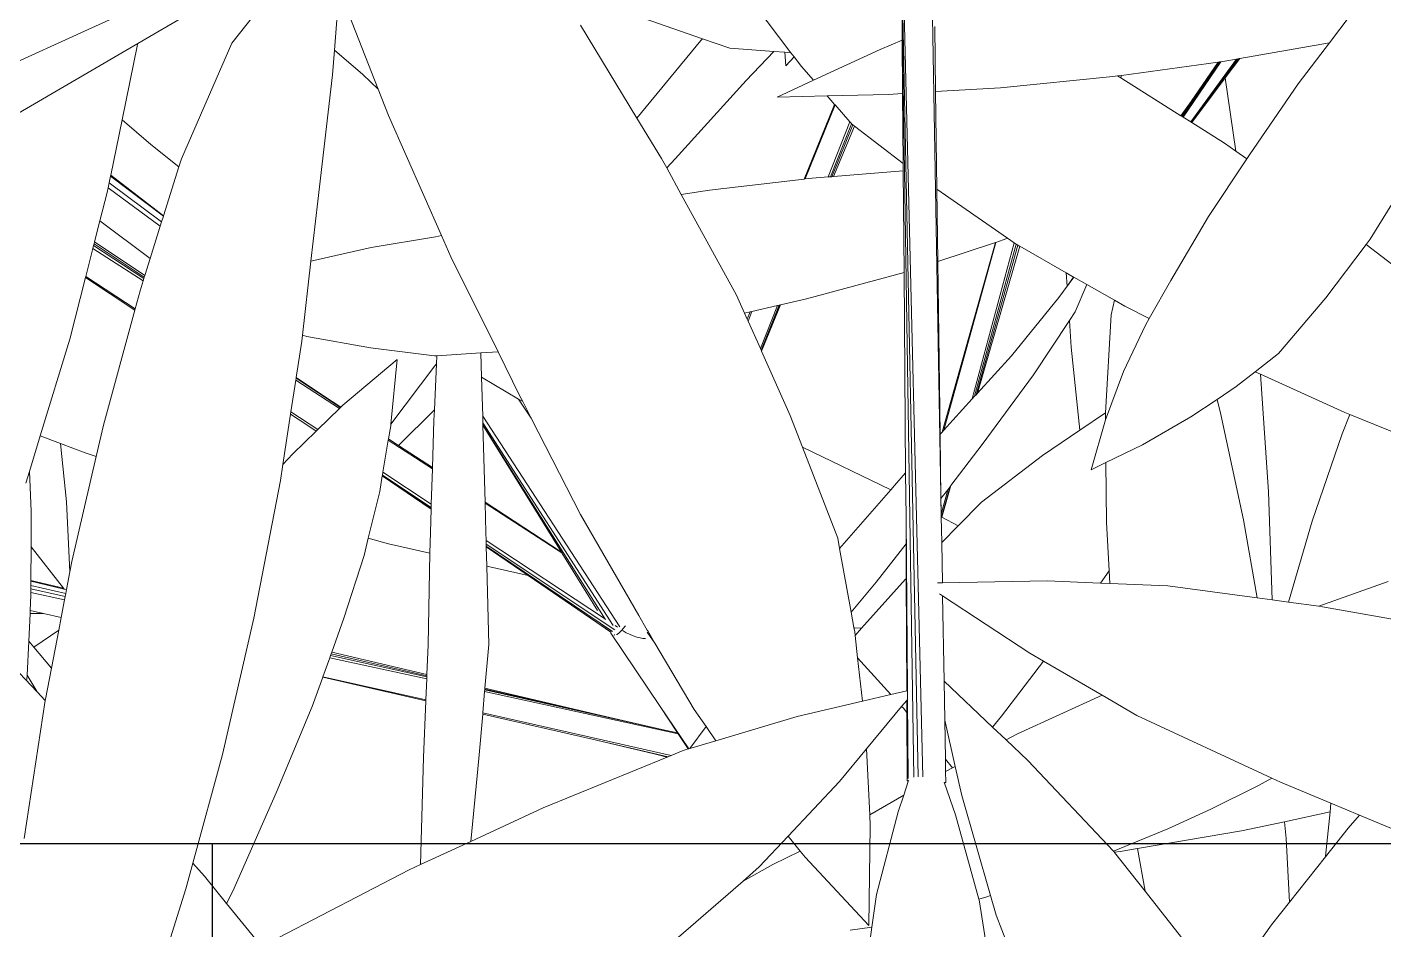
# Model space of a CAD drawing. Header units: millimetres. Extents: x 17 to 218440, y 21 to 53693.
# Drawn here: x 37501.9 to 37671.7, y 25286.7 to 25399.8 of the extents above; entities that cross this region are included whole.
import ezdxf

# ---------------------------------------------------------------- set-up
doc = ezdxf.new("R2010")
doc.units = ezdxf.units.MM
doc.header["$MEASUREMENT"] = 0
doc.layers.add('Edges', color=7, linetype='Continuous', lineweight=18)
doc.layers.add('tampak', color=7, linetype='Continuous')

# ---------------------------------------------------------------- blocks, each defined once
blk = doc.blocks.new('OUTDOOR')
at = {"layer": 'tampak', "transparency": 33554687}
h = blk.add_hatch(dxfattribs=at)
h.set_pattern_fill('CROSS', scale=400)
h.paths.add_polyline_path([(1833117.56, 62258.33), (1829017.56, 62258.33), (1829017.56, 55399.79), (1833117.56, 55399.79)])
blk.add_lwpolyline([(1829016.1, 62258.33), (1833117.56, 62258.33)])
blk = doc.blocks.new('BAMBOOPLAN')
at = {"layer": 'Edges'}
for p, q in [((3.5114, 2.3166), (3.5606, 0.2952)), ((3.5933, 0.7654), (3.5665, 2.3171)), ((3.5206, 1.8533), (3.552, 0.2951)), ((2.5866, 1.5256), (2.5162, 1.706)), ((3.5228, 1.7097), (3.5443, 0.2945)), ((3.5236, 1.6132), (3.5228, 1.7097)), ((2.0747, 1.6356), (2.1678, 1.6776)), ((2.3246, 1.6077), (2.3936, 1.695)), ((2.5084, 1.5957), (2.516, 1.6914)), ((3.2598, 1.676), (3.3246, 1.5908)), ((2.1565, 1.6072), (2.2465, 1.6598)), ((3.0484, 1.6566), (3.1667, 1.6159)), ((4.2879, 1.6087), (4.3247, 1.6572)), ((1.8998, 1.5556), (2.0747, 1.6356)), ((3.0492, 1.474), (2.9485, 1.6403)), ((3.5833, 1.5212), (3.5818, 1.6375)), ((1.9432, 1.4828), (2.1565, 1.6072)), ((2.1286, 1.471), (2.1562, 1.6058)), ((2.1562, 1.6058), (2.1565, 1.6072)), ((2.2348, 1.4011), (2.3246, 1.6077)), ((3.0492, 1.474), (3.1632, 1.6126)), ((3.1632, 1.6126), (3.1667, 1.6159)), ((3.1667, 1.6159), (3.2153, 1.5992)), ((3.4839, 1.5966), (3.5236, 1.6132)), ((3.5243, 1.5176), (3.5236, 1.6132)), ((4.1274, 1.5805), (4.2879, 1.6087)), ((4.2317, 1.5349), (4.2879, 1.6087)), ((2.5049, 1.5514), (2.5084, 1.5957)), ((2.5592, 1.5517), (2.5084, 1.5957)), ((3.2153, 1.5992), (3.2938, 1.5931)), ((3.2446, 1.5413), (3.2938, 1.5931)), ((3.2938, 1.5931), (3.3137, 1.5916)), ((3.3157, 1.5674), (3.3137, 1.5916)), ((3.3137, 1.5916), (3.3246, 1.5908)), ((3.3157, 1.5674), (3.3302, 1.5834)), ((3.3246, 1.5908), (3.3302, 1.5834)), ((3.3302, 1.5834), (3.3434, 1.5661)), ((3.3649, 1.5415), (3.4839, 1.5966)), ((4.0397, 1.4669), (4.1212, 1.5794)), ((4.0409, 1.4662), (4.1245, 1.58)), ((4.0556, 1.4849), (4.1266, 1.5804)), ((4.1008, 1.5758), (4.1212, 1.5794)), ((4.1014, 1.5458), (4.1274, 1.5805)), ((4.1212, 1.5794), (4.1245, 1.58)), ((4.1245, 1.58), (4.1266, 1.5804)), ((4.1266, 1.5804), (4.1274, 1.5805)), ((3.3434, 1.5661), (3.3649, 1.5415)), ((3.9155, 1.5503), (4.0889, 1.5742)), ((4.0915, 1.5745), (4.0244, 1.4766)), ((4.0935, 1.5748), (4.0259, 1.4757)), ((4.0401, 1.5038), (4.0889, 1.5742)), ((4.0889, 1.5742), (4.0915, 1.5745)), ((4.0915, 1.5745), (4.0935, 1.5748)), ((4.0935, 1.5748), (4.1008, 1.5758)), ((2.4786, 1.325), (2.5049, 1.5514)), ((2.5866, 1.5256), (2.5592, 1.5517)), ((3.1175, 1.4009), (3.2446, 1.5413)), ((3.3001, 1.5116), (3.3649, 1.5415)), ((3.6993, 1.5282), (3.9, 1.5482)), ((3.9, 1.5482), (3.9088, 1.5494)), ((3.9088, 1.5494), (3.9155, 1.5503)), ((3.9088, 1.5494), (3.9144, 1.546)), ((3.9144, 1.546), (3.9155, 1.5503)), ((3.9144, 1.546), (3.9161, 1.545)), ((3.9161, 1.545), (4.0221, 1.4781)), ((4.0556, 1.4849), (4.1014, 1.5458)), ((4.12, 1.4149), (4.1014, 1.5458)), ((4.1446, 1.4081), (4.2317, 1.5349)), ((2.6051, 1.4784), (2.5866, 1.5256)), ((3.3001, 1.5116), (3.3893, 1.5136)), ((3.3893, 1.5136), (3.4992, 1.516)), ((3.3893, 1.5136), (3.4028, 1.4982)), ((3.4992, 1.516), (3.5243, 1.5176)), ((3.5253, 1.3925), (3.5243, 1.5176)), ((3.5833, 1.5212), (3.6993, 1.5282)), ((3.5856, 1.3464), (3.5833, 1.5212)), ((3.4028, 1.4982), (3.3485, 1.3648)), ((3.4035, 1.4974), (3.3502, 1.365)), ((3.4028, 1.4982), (3.4035, 1.4974)), ((3.4035, 1.4974), (3.4299, 1.4671)), ((4.0221, 1.4781), (4.0401, 1.5038)), ((4.0222, 1.478), (4.0401, 1.5038)), ((4.0415, 1.4658), (4.0556, 1.4849)), ((2.1082, 1.3718), (2.1286, 1.471)), ((2.1798, 1.4265), (2.1286, 1.471)), ((2.6999, 1.2638), (2.6051, 1.4784)), ((3.0932, 1.4015), (3.0492, 1.474)), ((3.391, 1.3685), (3.4299, 1.4671)), ((3.3951, 1.3688), (3.433, 1.4637)), ((3.3978, 1.369), (3.4354, 1.4619)), ((3.4383, 1.4596), (3.4009, 1.3693)), ((3.4299, 1.4671), (3.4327, 1.4639)), ((3.4327, 1.4639), (3.433, 1.4637)), ((3.433, 1.4637), (3.4354, 1.4619)), ((3.4354, 1.4619), (3.4383, 1.4596)), ((3.4383, 1.4596), (3.5253, 1.3925)), ((4.0221, 1.4781), (4.0222, 1.478)), ((4.0222, 1.478), (4.0244, 1.4766)), ((4.0244, 1.4766), (4.0259, 1.4757)), ((4.0259, 1.4757), (4.0397, 1.4669)), ((4.0397, 1.4669), (4.0409, 1.4662)), ((4.0409, 1.4662), (4.0415, 1.4658)), ((4.0415, 1.4658), (4.0999, 1.4289)), ((2.2302, 1.3866), (2.1798, 1.4265)), ((4.0999, 1.4289), (4.12, 1.4149)), ((4.12, 1.4149), (4.14, 1.4011)), ((4.14, 1.4011), (4.1446, 1.4081)), ((2.2028, 1.2991), (2.2302, 1.3866)), ((2.2302, 1.3866), (2.2348, 1.4011)), ((3.1024, 1.3846), (3.0932, 1.4015)), ((3.1024, 1.3846), (3.1175, 1.4009)), ((3.1286, 1.3369), (3.1024, 1.3846)), ((3.5254, 1.3792), (3.5253, 1.3925)), ((4.0712, 1.2975), (4.14, 1.4011)), ((2.1053, 1.3578), (2.1078, 1.3698)), ((2.1078, 1.3698), (2.1082, 1.3718)), ((2.1078, 1.3698), (2.2024, 1.2981)), ((2.1082, 1.3718), (2.2028, 1.2991)), ((3.1788, 1.3447), (3.3485, 1.3648)), ((3.3485, 1.3648), (3.3502, 1.365)), ((3.3502, 1.365), (3.3555, 1.3656)), ((3.3555, 1.3656), (3.391, 1.3685)), ((3.391, 1.3685), (3.3951, 1.3688)), ((3.3951, 1.3688), (3.3978, 1.369)), ((3.3978, 1.369), (3.4009, 1.3693)), ((3.4009, 1.3693), (3.5254, 1.3792)), ((3.5269, 1.1977), (3.5254, 1.3792)), ((2.089, 1.2901), (2.1018, 1.3405)), ((2.1018, 1.3405), (2.1035, 1.3488)), ((2.1035, 1.3488), (2.1053, 1.3578)), ((2.1969, 1.2805), (2.1035, 1.3488)), ((2.1993, 1.288), (2.1053, 1.3578)), ((3.1286, 1.3369), (3.1788, 1.3447)), ((3.2273, 1.1569), (3.1286, 1.3369)), ((3.5856, 1.3464), (3.7119, 1.2593)), ((3.5873, 1.2174), (3.5856, 1.3464)), ((4.3602, 1.257), (4.4144, 1.3446)), ((2.4663, 1.2177), (2.4786, 1.325)), ((2.0794, 1.2525), (2.089, 1.2901)), ((2.089, 1.2901), (2.1788, 1.2227)), ((2.1969, 1.2805), (2.1993, 1.288)), ((2.1993, 1.288), (2.2024, 1.2981)), ((2.2024, 1.2981), (2.2028, 1.2991)), ((4.0038, 1.183), (4.0712, 1.2975)), ((2.1788, 1.2227), (2.1969, 1.2805)), ((2.6889, 1.2616), (2.6999, 1.2638)), ((2.7167, 1.2257), (2.6999, 1.2638)), ((2.0637, 1.1905), (2.0764, 1.2407)), ((2.0764, 1.2407), (2.0777, 1.2456)), ((2.1661, 1.1824), (2.0764, 1.2407)), ((2.0777, 1.2456), (2.0785, 1.2488)), ((2.1675, 1.1867), (2.0777, 1.2456)), ((2.0785, 1.2488), (2.0794, 1.2525)), ((2.1683, 1.1893), (2.0785, 1.2488)), ((2.0794, 1.2525), (2.1692, 1.1921)), ((2.4663, 1.2177), (2.5741, 1.2423)), ((2.5741, 1.2423), (2.6889, 1.2616)), ((3.5873, 1.2174), (3.6905, 1.2513)), ((3.6905, 1.2513), (3.595, 0.9121)), ((3.6912, 1.2515), (3.598, 0.9156)), ((3.6488, 0.9715), (3.7241, 1.2509)), ((3.653, 0.9762), (3.7276, 1.2484)), ((3.6556, 0.9789), (3.7303, 1.2466)), ((3.7337, 1.2445), (3.6583, 0.9819)), ((3.6905, 1.2513), (3.6912, 1.2515)), ((3.6912, 1.2515), (3.7041, 1.2558)), ((3.7041, 1.2558), (3.7119, 1.2593)), ((3.7119, 1.2593), (3.7241, 1.2509)), ((3.7241, 1.2509), (3.7276, 1.2484)), ((3.7276, 1.2484), (3.7303, 1.2466)), ((3.7303, 1.2466), (3.732, 1.2454)), ((3.732, 1.2454), (3.7337, 1.2445)), ((3.7337, 1.2445), (3.8167, 1.1971)), ((4.2814, 1.1525), (4.353, 1.2475)), ((4.353, 1.2475), (4.3602, 1.257)), ((4.353, 1.2475), (4.4506, 1.1727)), ((2.1692, 1.1921), (2.1788, 1.2227)), ((2.4511, 1.0852), (2.4663, 1.2177)), ((2.8008, 1.0555), (2.7167, 1.2257)), ((3.5914, 0.9081), (3.5873, 1.2174)), ((2.0631, 1.1884), (2.0637, 1.1905)), ((2.0637, 1.1905), (2.1518, 1.1324)), ((2.1675, 1.1867), (2.1683, 1.1893)), ((2.1683, 1.1893), (2.1692, 1.1921)), ((3.3527, 1.1505), (3.5269, 1.1977)), ((3.5297, 0.8389), (3.5269, 1.1977)), ((3.8039, 1.1526), (3.8303, 1.1893)), ((3.8183, 1.1731), (3.8167, 1.1971)), ((3.8167, 1.1971), (3.8299, 1.1895)), ((3.8183, 1.1731), (3.8299, 1.1895)), ((3.8299, 1.1895), (3.8303, 1.1893)), ((3.8303, 1.1893), (3.8537, 1.176)), ((2.0352, 1.0785), (2.0631, 1.1884)), ((2.0631, 1.1884), (2.1511, 1.1299)), ((2.1518, 1.1324), (2.1606, 1.1648)), ((2.1606, 1.1648), (2.1661, 1.1824)), ((2.1661, 1.1824), (2.1675, 1.1867)), ((3.8039, 1.1526), (3.8183, 1.1731)), ((3.8329, 1.1273), (3.8537, 1.176)), ((3.8537, 1.176), (3.903, 1.1478)), ((3.965, 1.115), (4.0038, 1.183)), ((3.2416, 1.1248), (3.2273, 1.1569)), ((3.3061, 1.1397), (3.3527, 1.1505)), ((3.7192, 1.0485), (3.8039, 1.1526)), ((3.8974, 1.1221), (3.903, 1.1478)), ((3.903, 1.1478), (3.9219, 1.1371)), ((4.1968, 1.0524), (4.2814, 1.1525)), ((2.0952, 0.9244), (2.1511, 1.1299)), ((2.1511, 1.1299), (2.1518, 1.1324)), ((3.2416, 1.1248), (3.2517, 1.1271)), ((3.2464, 1.114), (3.2416, 1.1248)), ((3.2517, 1.1271), (3.2464, 1.114)), ((3.2547, 1.1278), (3.2479, 1.1107)), ((3.2517, 1.1271), (3.2547, 1.1278)), ((3.2547, 1.1278), (3.3003, 1.1384)), ((3.27, 1.0613), (3.3003, 1.1384)), ((3.2712, 1.0584), (3.3034, 1.1391)), ((3.2717, 1.0574), (3.3049, 1.1394)), ((3.3061, 1.1397), (3.2719, 1.057)), ((3.3003, 1.1384), (3.3034, 1.1391)), ((3.3034, 1.1391), (3.3049, 1.1394)), ((3.3049, 1.1394), (3.3061, 1.1397)), ((3.8226, 1.1116), (3.8329, 1.1273)), ((3.8874, 0.9464), (3.8974, 1.1221)), ((3.9219, 1.1371), (3.965, 1.115)), ((3.2479, 1.1107), (3.2464, 1.114)), ((3.27, 1.0613), (3.2479, 1.1107)), ((3.7584, 1.0144), (3.8226, 1.1116)), ((3.8258, 1.0639), (3.8226, 1.1116)), ((3.9196, 1.0205), (3.9585, 1.1036)), ((3.9585, 1.1036), (3.965, 1.115)), ((1.9823, 0.9051), (2.0352, 1.0785)), ((2.4399, 1.0098), (2.4498, 1.0745)), ((2.4498, 1.0745), (2.4511, 1.0852)), ((2.4511, 1.0852), (2.4589, 1.0833)), ((2.4589, 1.0833), (2.5726, 1.0625)), ((2.5726, 1.0625), (2.6872, 1.0483)), ((2.6872, 1.0483), (2.6913, 1.0486)), ((2.6913, 1.0486), (2.6907, 1.0341)), ((2.6913, 1.0486), (2.7701, 1.0536)), ((2.7701, 1.0536), (2.8008, 1.0555)), ((2.7701, 1.0536), (2.7714, 1.0101)), ((2.8395, 0.9774), (2.8008, 1.0555)), ((3.2712, 1.0584), (3.27, 1.0613)), ((3.2717, 1.0574), (3.2712, 1.0584)), ((3.2719, 1.057), (3.2717, 1.0574)), ((3.3233, 0.9419), (3.2719, 1.057)), ((3.6583, 0.9819), (3.7192, 1.0485)), ((3.8415, 0.9156), (3.8258, 1.0639)), ((4.155, 1.0199), (4.1968, 1.0524)), ((2.6202, 1.0421), (2.5235, 0.96)), ((2.6202, 1.0421), (2.6092, 0.9262)), ((2.6092, 0.9262), (2.6878, 1.0306)), ((2.6907, 1.0341), (2.687, 0.9519)), ((2.6878, 1.0306), (2.6907, 1.0341)), ((3.8872, 0.9342), (3.9196, 1.0205)), ((4.1211, 0.9935), (4.155, 1.0199)), ((4.155, 1.0199), (4.1644, 1.0157)), ((2.4305, 0.9484), (2.4392, 1.005)), ((2.4392, 1.005), (2.4397, 1.0083)), ((2.5175, 0.9542), (2.4392, 1.005)), ((2.4397, 1.0083), (2.4399, 1.0094)), ((2.5194, 0.956), (2.4397, 1.0083)), ((2.4399, 1.0098), (2.4887, 0.977)), ((2.4399, 1.0094), (2.4399, 1.0098)), ((2.4887, 0.977), (2.4399, 1.0094)), ((2.8374, 0.9711), (2.7714, 1.0101)), ((2.7714, 1.0101), (2.7735, 0.9404)), ((3.6665, 0.8899), (3.7584, 1.0144)), ((4.1788, 0.8049), (4.1644, 1.0157)), ((4.1644, 1.0157), (4.3152, 0.947)), ((2.5198, 0.9564), (2.4887, 0.977)), ((2.8602, 0.937), (2.8374, 0.9711)), ((2.845, 0.9666), (2.8374, 0.9711)), ((2.845, 0.9666), (2.8395, 0.9774)), ((3.6141, 0.9336), (3.6488, 0.9715)), ((3.6488, 0.9715), (3.653, 0.9762)), ((3.653, 0.9762), (3.6556, 0.9789)), ((3.6556, 0.9789), (3.6583, 0.9819)), ((4.0399, 0.9391), (4.0869, 0.9706)), ((4.0869, 0.9706), (4.1211, 0.9935)), ((4.0934, 0.9432), (4.0869, 0.9706)), ((2.4299, 0.9443), (2.4305, 0.9484)), ((2.4305, 0.9484), (2.4786, 0.9167)), ((2.5175, 0.9542), (2.4786, 0.9167)), ((2.5194, 0.956), (2.5175, 0.9542)), ((2.5198, 0.9564), (2.5194, 0.956)), ((2.5235, 0.96), (2.5198, 0.9564)), ((2.6229, 0.8881), (2.687, 0.9519)), ((2.687, 0.9519), (2.6862, 0.9329)), ((2.8602, 0.937), (2.845, 0.9666)), ((3.8873, 0.9464), (3.8415, 0.9156)), ((3.887, 0.9397), (3.8874, 0.9464)), ((3.8874, 0.9464), (3.8873, 0.9464)), ((4.3152, 0.947), (4.3238, 0.9435)), ((2.0822, 0.8685), (2.0952, 0.9244)), ((2.4161, 0.8539), (2.4299, 0.9443)), ((2.4299, 0.9443), (2.4571, 0.9262)), ((2.4755, 0.9137), (2.4571, 0.9262)), ((2.4571, 0.9262), (2.4756, 0.9138)), ((2.6089, 0.923), (2.605, 0.8999)), ((2.6092, 0.9262), (2.6089, 0.923)), ((2.6862, 0.9329), (2.6835, 0.8484)), ((2.7735, 0.9404), (3.0188, 0.5635)), ((2.7735, 0.9404), (2.7737, 0.9325)), ((2.7737, 0.9325), (2.7738, 0.9288)), ((2.7738, 0.9288), (3.0068, 0.566)), ((2.7738, 0.9288), (2.7739, 0.9251)), ((2.9924, 0.5771), (2.7739, 0.9251)), ((2.7739, 0.9251), (2.7739, 0.9241)), ((2.9145, 0.6969), (2.7739, 0.9241)), ((2.7739, 0.9241), (2.7777, 0.7866)), ((2.9484, 0.7647), (2.8602, 0.937)), ((3.3453, 0.8849), (3.3233, 0.9419)), ((3.598, 0.9156), (3.6141, 0.9336)), ((3.8616, 0.8447), (3.8871, 0.9338)), ((3.8871, 0.9338), (3.887, 0.9397)), ((3.8871, 0.9338), (3.8872, 0.9342)), ((3.9533, 0.8895), (4.0399, 0.9391)), ((4.134, 0.7548), (4.0934, 0.9432)), ((4.3103, 0.9091), (4.3238, 0.9435)), ((4.3238, 0.9435), (4.5215, 0.8632)), ((1.963, 0.8416), (1.9823, 0.9051)), ((2.0182, 0.8916), (1.9823, 0.9051)), ((2.4755, 0.9137), (2.4336, 0.8733)), ((2.4756, 0.9138), (2.4755, 0.9137)), ((2.4786, 0.9167), (2.4756, 0.9138)), ((2.605, 0.8999), (2.6046, 0.8976)), ((2.612, 0.8953), (2.605, 0.8999)), ((2.612, 0.8953), (2.605, 0.8999)), ((2.605, 0.8999), (2.605, 0.8999)), ((3.5914, 0.9081), (3.595, 0.9121)), ((3.5929, 0.793), (3.5914, 0.9081)), ((3.595, 0.9121), (3.598, 0.9156)), ((3.8415, 0.9156), (3.7742, 0.8704)), ((4.2567, 0.7524), (4.3103, 0.9091)), ((2.0182, 0.8916), (2.0292, 0.7872)), ((2.0628, 0.8749), (2.0182, 0.8916)), ((2.0822, 0.8685), (2.0628, 0.8749)), ((2.6046, 0.8976), (2.5949, 0.84)), ((2.6835, 0.8463), (2.6046, 0.8976)), ((2.6229, 0.8881), (2.612, 0.8953)), ((2.6835, 0.8484), (2.6229, 0.8881)), ((3.503, 0.8087), (3.3453, 0.8849)), ((3.4082, 0.7224), (3.3453, 0.8849)), ((3.6108, 0.8165), (3.6665, 0.8899)), ((3.888, 0.8576), (3.9533, 0.8895)), ((2.0387, 0.6806), (2.0822, 0.8685)), ((2.4117, 0.8256), (2.4161, 0.8539)), ((2.4336, 0.8733), (2.4161, 0.8539)), ((3.7742, 0.8704), (3.6654, 0.7867)), ((3.8616, 0.8447), (3.888, 0.8576)), ((3.8892, 0.7506), (3.888, 0.8576)), ((1.9565, 0.8204), (1.963, 0.8416)), ((1.966, 0.7705), (1.963, 0.8416)), ((2.3644, 0.5789), (2.4117, 0.8256)), ((2.5939, 0.8335), (2.5892, 0.8058)), ((2.5941, 0.8349), (2.5939, 0.8337)), ((2.6812, 0.7746), (2.5939, 0.8337)), ((2.5939, 0.8337), (2.5939, 0.8335)), ((2.6812, 0.7739), (2.5939, 0.8335)), ((2.5949, 0.84), (2.5941, 0.8349)), ((2.5941, 0.8349), (2.6813, 0.7769)), ((2.5949, 0.84), (2.6814, 0.7829)), ((2.6835, 0.8463), (2.6814, 0.7829)), ((2.6835, 0.8484), (2.6835, 0.8463)), ((3.51, 0.8167), (3.5297, 0.8389)), ((3.5304, 0.76), (3.5297, 0.8389)), ((2.5892, 0.8058), (2.5688, 0.7221)), ((3.4116, 0.7035), (3.503, 0.8087)), ((3.503, 0.8087), (3.51, 0.8167)), ((3.5929, 0.793), (3.605, 0.8089)), ((3.5933, 0.7654), (3.605, 0.8089)), ((3.5938, 0.76), (3.6085, 0.8135)), ((3.5943, 0.7597), (3.6099, 0.8153)), ((3.6108, 0.8165), (3.5944, 0.7596)), ((3.605, 0.8089), (3.6085, 0.8135)), ((3.6085, 0.8135), (3.6099, 0.8153)), ((3.6099, 0.8153), (3.6108, 0.8165)), ((4.1849, 0.6118), (4.1788, 0.8049)), ((2.0292, 0.7872), (2.0351, 0.6617)), ((2.6813, 0.7769), (2.6812, 0.7746)), ((2.6814, 0.7829), (2.6813, 0.7769)), ((2.9145, 0.6969), (2.7777, 0.7866)), ((2.7777, 0.7866), (2.7777, 0.7851)), ((2.9151, 0.6958), (2.7777, 0.7851)), ((2.7777, 0.7851), (2.7791, 0.7323)), ((3.5933, 0.7654), (3.5929, 0.793)), ((3.6654, 0.7867), (3.6234, 0.744)), ((1.9658, 0.7068), (1.966, 0.7705)), ((2.6812, 0.7739), (2.6798, 0.7323)), ((2.6812, 0.7746), (2.6812, 0.7739)), ((3.0526, 0.5839), (2.9484, 0.7647)), ((3.5305, 0.7122), (3.5304, 0.76)), ((3.5328, 0.4492), (3.5304, 0.76)), ((3.5934, 0.7608), (3.5933, 0.7654)), ((3.5934, 0.7602), (3.5934, 0.7608)), ((3.5938, 0.76), (3.5934, 0.7602)), ((3.5942, 0.7142), (3.5934, 0.7602)), ((3.5943, 0.7597), (3.5938, 0.76)), ((3.5944, 0.7596), (3.5943, 0.7597)), ((3.6234, 0.744), (3.5944, 0.7596)), ((4.1583, 0.6155), (4.134, 0.7548)), ((4.2146, 0.6078), (4.2567, 0.7524)), ((2.6798, 0.7323), (2.6791, 0.6953)), ((2.7791, 0.7323), (2.7795, 0.7182)), ((3.6234, 0.744), (3.5942, 0.7142)), ((3.8938, 0.6637), (3.8892, 0.7506)), ((1.9656, 0.6465), (1.9658, 0.7068)), ((1.9658, 0.7068), (2.024, 0.6325)), ((2.5688, 0.7221), (2.5613, 0.691)), ((2.6047, 0.7122), (2.5688, 0.7221)), ((2.6791, 0.6953), (2.6047, 0.7122)), ((2.7795, 0.7182), (2.9915, 0.5783)), ((2.7795, 0.7182), (2.7797, 0.7114)), ((2.7797, 0.7114), (3.0096, 0.5584)), ((2.7797, 0.7114), (2.7798, 0.708)), ((3.0055, 0.5553), (2.7798, 0.708)), ((2.7798, 0.708), (2.7798, 0.7065)), ((2.8547, 0.6553), (2.7798, 0.7065)), ((2.7798, 0.7065), (2.7806, 0.6722)), ((3.4116, 0.7035), (3.4082, 0.7224)), ((3.4769, 0.6433), (3.5305, 0.7122)), ((3.5308, 0.6497), (3.5305, 0.7122)), ((3.5954, 0.6424), (3.5942, 0.7142)), ((2.0351, 0.6617), (2.0387, 0.6806)), ((2.5613, 0.691), (2.5252, 0.5788)), ((2.6791, 0.6953), (2.6759, 0.5313)), ((2.9151, 0.6958), (2.9145, 0.6969)), ((2.979, 0.5926), (2.9151, 0.6958)), ((3.4323, 0.5899), (3.4116, 0.7035)), ((2.0291, 0.6303), (2.0351, 0.6617)), ((2.8547, 0.6553), (2.7806, 0.6722)), ((2.7806, 0.6722), (2.7841, 0.5317)), ((2.9774, 0.5715), (2.8547, 0.6553)), ((3.8938, 0.6637), (3.8783, 0.6419)), ((3.8949, 0.6413), (3.8938, 0.6637)), ((1.9656, 0.6465), (2.024, 0.6325)), ((1.9656, 0.6452), (1.9656, 0.6465)), ((1.9656, 0.6452), (2.025, 0.6312)), ((1.9656, 0.6374), (1.9656, 0.6452)), ((2.0277, 0.6233), (1.9656, 0.6374)), ((1.9656, 0.6316), (1.9656, 0.6374)), ((2.0267, 0.618), (1.9656, 0.6316)), ((1.9656, 0.625), (1.9656, 0.6316)), ((2.024, 0.6325), (2.025, 0.6312)), ((2.025, 0.6312), (2.0291, 0.6303)), ((3.4323, 0.5899), (3.4769, 0.6433)), ((3.5297, 0.6486), (3.4508, 0.5609)), ((3.5308, 0.6497), (3.5297, 0.6486)), ((3.5316, 0.4489), (3.5308, 0.6497)), ((3.5954, 0.6424), (3.5867, 0.6422)), ((3.7827, 0.6457), (3.5954, 0.6424)), ((3.8783, 0.6419), (3.7827, 0.6457)), ((3.8949, 0.6413), (3.8783, 0.6419)), ((3.9987, 0.6372), (3.8949, 0.6413)), ((4.1583, 0.6155), (3.9987, 0.6372)), ((4.2689, 0.6004), (4.3926, 0.6448)), ((1.9643, 0.5926), (1.9656, 0.6204)), ((2.0255, 0.6119), (1.9656, 0.625)), ((1.9656, 0.6204), (1.9656, 0.625)), ((2.0195, 0.5801), (2.0255, 0.6119)), ((2.0255, 0.6119), (2.0267, 0.618)), ((2.0267, 0.618), (2.0277, 0.6233)), ((2.0277, 0.6233), (2.0291, 0.6303)), ((3.5958, 0.6188), (3.5905, 0.6223)), ((3.5984, 0.4666), (3.5958, 0.6188)), ((3.7518, 0.5162), (3.5958, 0.6188)), ((4.1849, 0.6118), (4.1583, 0.6155)), ((4.2146, 0.6078), (4.1849, 0.6118)), ((4.2689, 0.6004), (4.2146, 0.6078)), ((1.9617, 0.538), (1.964, 0.5876)), ((1.964, 0.5876), (1.9643, 0.5926)), ((1.964, 0.5876), (1.988, 0.5872)), ((1.9643, 0.5926), (1.988, 0.5872)), ((1.988, 0.5872), (2.0195, 0.5801)), ((3.0678, 0.5574), (3.0526, 0.5839)), ((3.4373, 0.5621), (3.4323, 0.5899)), ((4.2752, 0.5996), (4.2689, 0.6004)), ((4.5452, 0.5515), (4.2752, 0.5996)), ((2.0152, 0.5577), (2.0195, 0.5801)), ((2.308, 0.3351), (2.3644, 0.5789)), ((2.5252, 0.5788), (2.5035, 0.5184)), ((3.001, 0.5552), (2.9774, 0.5715)), ((3.0026, 0.5543), (2.9774, 0.5715)), ((2.9916, 0.5782), (2.9915, 0.5783)), ((2.993, 0.5762), (2.9924, 0.5771)), ((3.0068, 0.566), (3.007, 0.5657)), ((3.0104, 0.5658), (3.0105, 0.5658)), ((3.0105, 0.5658), (3.0144, 0.5632)), ((3.0188, 0.5635), (3.0188, 0.5635)), ((3.0225, 0.5578), (3.0278, 0.5641)), ((3.0278, 0.5641), (3.0287, 0.5653)), ((3.4383, 0.562), (3.4373, 0.5621)), ((3.4386, 0.5547), (3.4373, 0.5621)), ((3.4508, 0.5609), (3.4383, 0.562)), ((3.4508, 0.5609), (3.4394, 0.5482)), ((1.9589, 0.4768), (1.9617, 0.538)), ((1.9708, 0.5272), (1.9617, 0.538)), ((1.9708, 0.5272), (2.0152, 0.5577)), ((2.0021, 0.4897), (2.0152, 0.5577)), ((3.001, 0.5552), (3.002, 0.5546)), ((3.002, 0.5547), (3.002, 0.5546)), ((3.002, 0.5546), (3.0027, 0.5525)), ((3.002, 0.5546), (3.0031, 0.5538)), ((3.0027, 0.5525), (3.091, 0.4211)), ((3.0032, 0.5537), (3.0033, 0.5537)), ((3.0086, 0.5479), (3.0084, 0.5481)), ((3.0084, 0.5479), (3.0085, 0.5476)), ((3.0088, 0.55), (3.009, 0.5499)), ((3.009, 0.5499), (3.0091, 0.5498)), ((3.0127, 0.5496), (3.0136, 0.5499)), ((3.0136, 0.5499), (3.0176, 0.553)), ((3.0176, 0.553), (3.018, 0.5534)), ((3.018, 0.5534), (3.0225, 0.5578)), ((3.018, 0.5534), (3.0183, 0.5534)), ((3.0223, 0.5576), (3.0247, 0.5561)), ((3.0247, 0.5561), (3.03, 0.5531)), ((3.03, 0.5531), (3.0362, 0.5502)), ((3.0362, 0.5502), (3.0427, 0.5475)), ((3.0427, 0.5475), (3.0491, 0.5453)), ((3.0491, 0.5453), (3.055, 0.5437)), ((3.055, 0.5437), (3.0599, 0.5428)), ((3.0599, 0.5428), (3.0635, 0.5427)), ((3.0635, 0.5427), (3.0643, 0.5429)), ((3.0814, 0.5345), (3.0676, 0.5537)), ((3.0685, 0.5563), (3.0678, 0.5574)), ((3.0814, 0.5345), (3.0685, 0.5563)), ((3.1518, 0.4156), (3.0814, 0.5345)), ((3.4394, 0.5482), (3.4386, 0.5547)), ((3.4439, 0.5081), (3.4394, 0.5482)), ((2.0021, 0.4897), (1.9708, 0.5272)), ((2.5013, 0.5122), (2.4999, 0.5082)), ((2.5023, 0.515), (2.5013, 0.5122)), ((2.6735, 0.4738), (2.5013, 0.5122)), ((2.5035, 0.5184), (2.5023, 0.515)), ((2.6736, 0.4759), (2.5023, 0.515)), ((2.5035, 0.5184), (2.6737, 0.4783)), ((2.6759, 0.5313), (2.6737, 0.4783)), ((2.7841, 0.5317), (2.7774, 0.4538)), ((3.776, 0.5022), (3.7518, 0.5162)), ((1.9238, 0.503), (1.9766, 0.4473)), ((1.9914, 0.4339), (2.0021, 0.4897)), ((2.4999, 0.5082), (2.4877, 0.4743)), ((2.6734, 0.4703), (2.4999, 0.5082)), ((3.4439, 0.5081), (3.5035, 0.4423)), ((3.4527, 0.4304), (3.4439, 0.5081)), ((3.776, 0.5022), (3.7012, 0.4037)), ((3.8812, 0.441), (3.776, 0.5022)), ((1.9585, 0.4694), (1.9589, 0.4768)), ((1.9589, 0.4768), (1.9766, 0.4473)), ((2.4874, 0.4734), (2.4687, 0.4211)), ((2.4877, 0.4743), (2.4874, 0.4734)), ((2.4874, 0.4734), (2.6717, 0.431)), ((2.4877, 0.4743), (2.6718, 0.4327)), ((2.6734, 0.4703), (2.6718, 0.4327)), ((2.6735, 0.4738), (2.6734, 0.4703)), ((2.6736, 0.4759), (2.6735, 0.4738)), ((2.6737, 0.4783), (2.6736, 0.4759)), ((3.6851, 0.3842), (3.5984, 0.4666)), ((3.5996, 0.3966), (3.5984, 0.4666)), ((1.9766, 0.4473), (1.9911, 0.432)), ((2.7769, 0.4477), (2.7736, 0.4097)), ((2.7772, 0.4507), (2.7769, 0.4477)), ((3.123, 0.3721), (2.7769, 0.4477)), ((2.7773, 0.4523), (2.7772, 0.4507)), ((3.0936, 0.3801), (2.7772, 0.4507)), ((2.7774, 0.4538), (2.7773, 0.4523)), ((2.9854, 0.4048), (2.7773, 0.4523)), ((2.7774, 0.4538), (2.9854, 0.4048)), ((3.4527, 0.4304), (3.5035, 0.4423)), ((3.5035, 0.4423), (3.5316, 0.4489)), ((3.5316, 0.4489), (3.5328, 0.4492)), ((3.5329, 0.4336), (3.5328, 0.4492)), ((3.7299, 0.3718), (3.8812, 0.441)), ((3.9433, 0.4049), (3.8812, 0.441)), ((1.9533, 0.185), (1.9911, 0.432)), ((1.9911, 0.432), (1.9914, 0.4339)), ((2.4687, 0.4211), (2.4043, 0.2666)), ((2.6717, 0.431), (2.6675, 0.3297)), ((2.6718, 0.4327), (2.6717, 0.431)), ((3.091, 0.4211), (3.142, 0.3454)), ((3.091, 0.4211), (3.1219, 0.3738)), ((3.173, 0.385), (3.1518, 0.4156)), ((3.3355, 0.4029), (3.4527, 0.4304)), ((3.4599, 0.3454), (3.5226, 0.4211)), ((3.5226, 0.4211), (3.5316, 0.432)), ((3.5226, 0.4211), (3.5257, 0.4178)), ((3.5257, 0.4178), (3.5317, 0.4104)), ((3.5316, 0.432), (3.5329, 0.4336)), ((3.5317, 0.4104), (3.5316, 0.432)), ((3.5341, 0.2919), (3.5329, 0.4336)), ((2.7735, 0.4075), (2.7666, 0.3282)), ((2.7736, 0.4097), (2.7735, 0.4075)), ((2.7735, 0.4075), (2.9767, 0.3607)), ((2.7736, 0.4097), (3.1105, 0.3336)), ((3.0936, 0.3801), (2.9854, 0.4048)), ((3.1905, 0.3598), (3.3355, 0.4029)), ((3.5322, 0.2902), (3.5317, 0.4104)), ((3.6185, 0.3135), (3.5996, 0.3966)), ((3.6008, 0.3267), (3.5996, 0.3966)), ((3.7012, 0.4037), (3.6851, 0.3842)), ((4.1844, 0.2928), (3.9433, 0.4049)), ((3.1219, 0.3738), (3.0936, 0.3801)), ((3.1219, 0.3738), (3.123, 0.3721)), ((3.123, 0.3721), (3.1407, 0.345)), ((3.1437, 0.3459), (3.173, 0.385)), ((3.1905, 0.3598), (3.173, 0.385)), ((3.7095, 0.3611), (3.6851, 0.3842)), ((3.7095, 0.3611), (3.7299, 0.3718)), ((2.9767, 0.3607), (3.1049, 0.3312)), ((3.0798, 0.3362), (2.9767, 0.3607)), ((3.1105, 0.3336), (3.1321, 0.3424)), ((3.1321, 0.3424), (3.1407, 0.345)), ((3.1407, 0.345), (3.142, 0.3454)), ((3.142, 0.3454), (3.1437, 0.3459)), ((3.1437, 0.3459), (3.1905, 0.3598)), ((3.4112, 0.2867), (3.4599, 0.3454)), ((3.4655, 0.2273), (3.4599, 0.3454)), ((3.7484, 0.3241), (3.7095, 0.3611)), ((2.255, 0.1406), (2.308, 0.3351)), ((2.6675, 0.3297), (2.6619, 0.138)), ((2.7666, 0.3282), (2.752, 0.1797)), ((2.8813, 0.2394), (3.1032, 0.3305)), ((3.1032, 0.3305), (3.0798, 0.3362)), ((3.1034, 0.3306), (3.0798, 0.3362)), ((3.1032, 0.3305), (3.1034, 0.3306)), ((3.1034, 0.3306), (3.1049, 0.3312)), ((3.1049, 0.3312), (3.1105, 0.3336)), ((3.6008, 0.3267), (3.6138, 0.311)), ((3.6012, 0.3044), (3.6008, 0.3267)), ((3.9012, 0.1623), (3.7484, 0.3241)), ((3.6012, 0.3044), (3.6138, 0.311)), ((3.6015, 0.2856), (3.6012, 0.3044)), ((3.6138, 0.311), (3.6185, 0.3135)), ((3.6303, 0.2615), (3.6185, 0.3135)), ((4.1609, 0.2798), (4.1844, 0.2928)), ((4.2003, 0.2855), (4.1844, 0.2928)), ((3.3196, 0.1888), (3.4112, 0.2867)), ((3.5265, 0.2626), (3.5345, 0.2866)), ((3.5322, 0.2902), (3.5326, 0.2883)), ((3.5326, 0.2883), (3.5345, 0.2866)), ((3.5345, 0.2866), (3.5353, 0.2889)), ((3.5995, 0.2837), (3.5988, 0.2858)), ((3.6015, 0.2856), (3.5995, 0.2837)), ((3.6189, 0.2274), (3.5995, 0.2837)), ((4.0758, 0.2372), (4.1609, 0.2798)), ((4.2903, 0.2479), (4.2003, 0.2855)), ((2.4043, 0.2666), (2.3263, 0.0903)), ((3.4655, 0.2273), (3.5265, 0.2626)), ((3.5165, 0.2325), (3.5265, 0.2626)), ((3.6815, 0.0826), (3.6303, 0.2615)), ((4.2903, 0.2479), (4.2887, 0.2325)), ((4.3413, 0.2266), (4.2903, 0.2479)), ((2.752, 0.1797), (2.8813, 0.2394)), ((3.4664, 0.2076), (3.4655, 0.2273)), ((3.4774, 0.0844), (3.5165, 0.2325)), ((3.6609, 0.0762), (3.6189, 0.2274)), ((3.9988, 0.202), (4.0758, 0.2372)), ((4.2074, 0.2149), (4.2887, 0.2325)), ((4.2887, 0.2325), (4.2804, 0.1532)), ((4.3211, 0.2032), (4.3413, 0.2266)), ((4.4548, 0.1792), (4.3413, 0.2266)), ((3.4637, 0.0292), (3.4664, 0.2076)), ((3.9012, 0.1623), (3.9988, 0.202)), ((3.9446, 0.1669), (4.1306, 0.1983)), ((4.1306, 0.1983), (4.2074, 0.2149)), ((4.2102, 0.1849), (4.2074, 0.2149)), ((4.2803, 0.1518), (4.3211, 0.2032)), ((2.6619, 0.138), (2.752, 0.1797)), ((3.2681, 0.1338), (3.3196, 0.1888)), ((3.3409, 0.1624), (3.3196, 0.1888)), ((4.2162, 0.0707), (4.2102, 0.1849)), ((3.2925, 0.1385), (3.3409, 0.1624)), ((3.35, 0.1511), (3.3409, 0.1624)), ((3.4637, 0.0292), (3.35, 0.1511)), ((3.9031, 0.1604), (3.9012, 0.1623)), ((3.9031, 0.1604), (3.9136, 0.1616)), ((3.9034, 0.16), (3.9031, 0.1604)), ((3.9579, 0.0906), (3.9034, 0.16)), ((3.9136, 0.1616), (3.9446, 0.1669)), ((3.9579, 0.0906), (3.9446, 0.1669)), ((4.2162, 0.0707), (4.2803, 0.1518)), ((4.2804, 0.1532), (4.2803, 0.1518)), ((2.2425, 0.0947), (2.255, 0.1406)), ((2.255, 0.1406), (2.2757, 0.1171)), ((2.4079, 0.0069), (2.6418, 0.1287)), ((2.6418, 0.1287), (2.6619, 0.138)), ((3.239, 0.1086), (3.2925, 0.1385)), ((3.239, 0.1086), (3.2681, 0.1338)), ((2.2757, 0.1171), (2.3154, 0.0683)), ((3.1059, -0.0072), (3.239, 0.1086)), ((2.1716, -0.1312), (2.2425, 0.0947)), ((2.3263, 0.0903), (2.3154, 0.0683)), ((3.4693, 0.0259), (3.4774, 0.0844)), ((3.6609, 0.0762), (3.6747, 0.0803)), ((3.6611, 0.0753), (3.6609, 0.0762)), ((3.6957, -0.1445), (3.6611, 0.0753)), ((3.6747, 0.0803), (3.6815, 0.0826)), ((3.6915, 0.0476), (3.6815, 0.0826)), ((4.0823, -0.0677), (3.9579, 0.0906)), ((2.3154, 0.0683), (2.3791, -0.0099)), ((4.1842, 0.0302), (4.2162, 0.0707)), ((3.4304, 0.0207), (3.4693, 0.0259)), ((3.461, -0.034), (3.4693, 0.0259)), ((3.7958, -0.2196), (3.6915, 0.0476)), ((4.098, -0.0894), (4.1842, 0.0302))]:
    blk.add_line(p, q, dxfattribs=at)

msp = doc.modelspace()

# ---------------------------------------------------------------- block references
at = {"xscale": 69.97983938875464, "yscale": 69.97983938875464, "zscale": 69.97983938875464}
msp.add_blockref('BAMBOOPLAN', (37364.82, 25285.23), dxfattribs=at)
msp.add_blockref('OUTDOOR', (-1792009.85, -36960.8))

doc.saveas('drawing.dxf')
